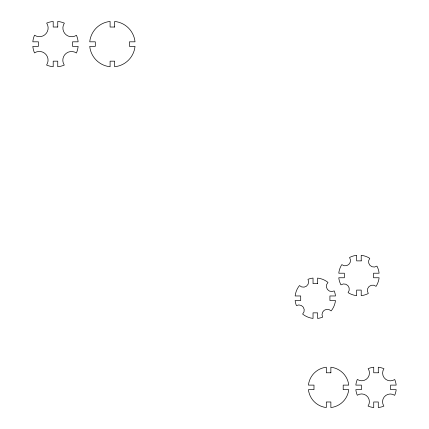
<?xml version="1.0" encoding="UTF-8"?>
<svg xmlns="http://www.w3.org/2000/svg" width="429" height="429" viewBox="0 0 429 429"><rect width="100%" height="100%" fill="white"/><g stroke="black" fill="none" stroke-linecap="round" stroke-linejoin="round"><path stroke-width="0.64" d="M57.749 27.027L53.201 27.027L53.201 21.45A22.758 22.758 0 0 0 46.664 23.112A8.725 8.725 0 0 1 34.529 35.194A22.758 22.758 0 0 0 32.829 41.817L38.406 41.817L38.406 46.37L32.829 46.37A22.758 22.758 0 0 0 34.492 52.906A8.725 8.725 0 0 1 46.573 65.042A22.758 22.758 0 0 0 53.201 66.742L53.201 61.165L57.749 61.165L57.749 66.742A22.758 22.758 0 0 0 64.286 65.079A8.725 8.725 0 0 1 76.421 52.998A22.758 22.758 0 0 0 78.121 46.37L72.544 46.37L72.544 41.817L78.121 41.817A22.758 22.758 0 0 0 76.459 35.285A8.725 8.725 0 0 1 64.377 23.15A22.758 22.758 0 0 0 57.749 21.45L57.749 27.027M114.65 27.027L110.097 27.027L110.097 21.45A22.758 22.758 0 0 0 89.731 41.817L95.302 41.817L95.302 46.37L89.731 46.37A22.758 22.758 0 0 0 110.097 66.742L110.097 61.165L114.65 61.165L114.65 66.742A22.758 22.758 0 0 0 135.017 46.37L129.445 46.37L129.445 41.817L135.017 41.817A22.758 22.758 0 0 0 114.65 21.45L114.65 27.027M361.213 260.88L356.66 260.88L356.66 255.319A20.292 20.292 0 0 0 349.549 257.491A5.309 5.309 0 0 1 341.795 264.618A20.292 20.292 0 0 0 338.771 273.209L344.331 273.209L344.331 277.761L338.771 277.761A20.292 20.292 0 0 0 340.942 284.872A5.309 5.309 0 0 1 348.069 292.621A20.292 20.292 0 0 0 356.66 295.651L356.66 290.09L361.213 290.09L361.213 295.651A20.292 20.292 0 0 0 368.323 293.474A5.309 5.309 0 0 1 376.077 286.347A20.292 20.292 0 0 0 379.102 277.761L373.541 277.761L373.541 273.209L379.102 273.209A20.292 20.292 0 0 0 376.925 266.098A5.309 5.309 0 0 1 369.798 258.344A20.292 20.292 0 0 0 361.213 255.319L361.213 260.88M317.589 283.639L313.036 283.639L313.036 278.078A20.292 20.292 0 0 0 307.968 279.327A5.309 5.309 0 0 1 299.474 285.553A20.292 20.292 0 0 0 295.147 295.967L300.708 295.967L300.708 300.52L295.147 300.52A20.292 20.292 0 0 0 296.396 305.587A5.309 5.309 0 0 1 302.622 314.076A20.292 20.292 0 0 0 313.036 318.409L313.036 312.848L317.589 312.848L317.589 318.409A20.292 20.292 0 0 0 322.656 317.16A5.309 5.309 0 0 1 331.15 310.934A20.292 20.292 0 0 0 335.478 300.52L329.917 300.52L329.917 295.967L335.478 295.967A20.292 20.292 0 0 0 334.229 290.9A5.309 5.309 0 0 1 328.003 282.405A20.292 20.292 0 0 0 317.589 278.078L317.589 283.639M330.866 372.78L326.313 372.78L326.313 367.219A20.292 20.292 0 0 0 308.424 385.108L313.985 385.108L313.985 389.661L308.424 389.661A20.292 20.292 0 0 0 326.313 407.55L326.313 401.989L330.866 401.989L330.866 407.55A20.292 20.292 0 0 0 348.756 389.661L343.195 389.661L343.195 385.108L348.756 385.108A20.292 20.292 0 0 0 330.866 367.219L330.866 372.78M378.281 372.78L373.729 372.78L373.729 367.219A20.292 20.292 0 0 0 368.146 368.672A7.776 7.776 0 0 1 357.33 379.445A20.292 20.292 0 0 0 355.839 385.108L361.4 385.108L361.4 389.661L355.839 389.661A20.292 20.292 0 0 0 357.293 395.243A7.776 7.776 0 0 1 368.066 406.059A20.292 20.292 0 0 0 373.729 407.55L373.729 401.989L378.281 401.989L378.281 407.55A20.292 20.292 0 0 0 383.864 406.097A7.776 7.776 0 0 1 394.68 395.324A20.292 20.292 0 0 0 396.171 389.661L390.61 389.661L390.61 385.108L396.171 385.108A20.292 20.292 0 0 0 394.718 379.526A7.776 7.776 0 0 1 383.944 368.709A20.292 20.292 0 0 0 378.281 367.219L378.281 372.78"/></g></svg>
